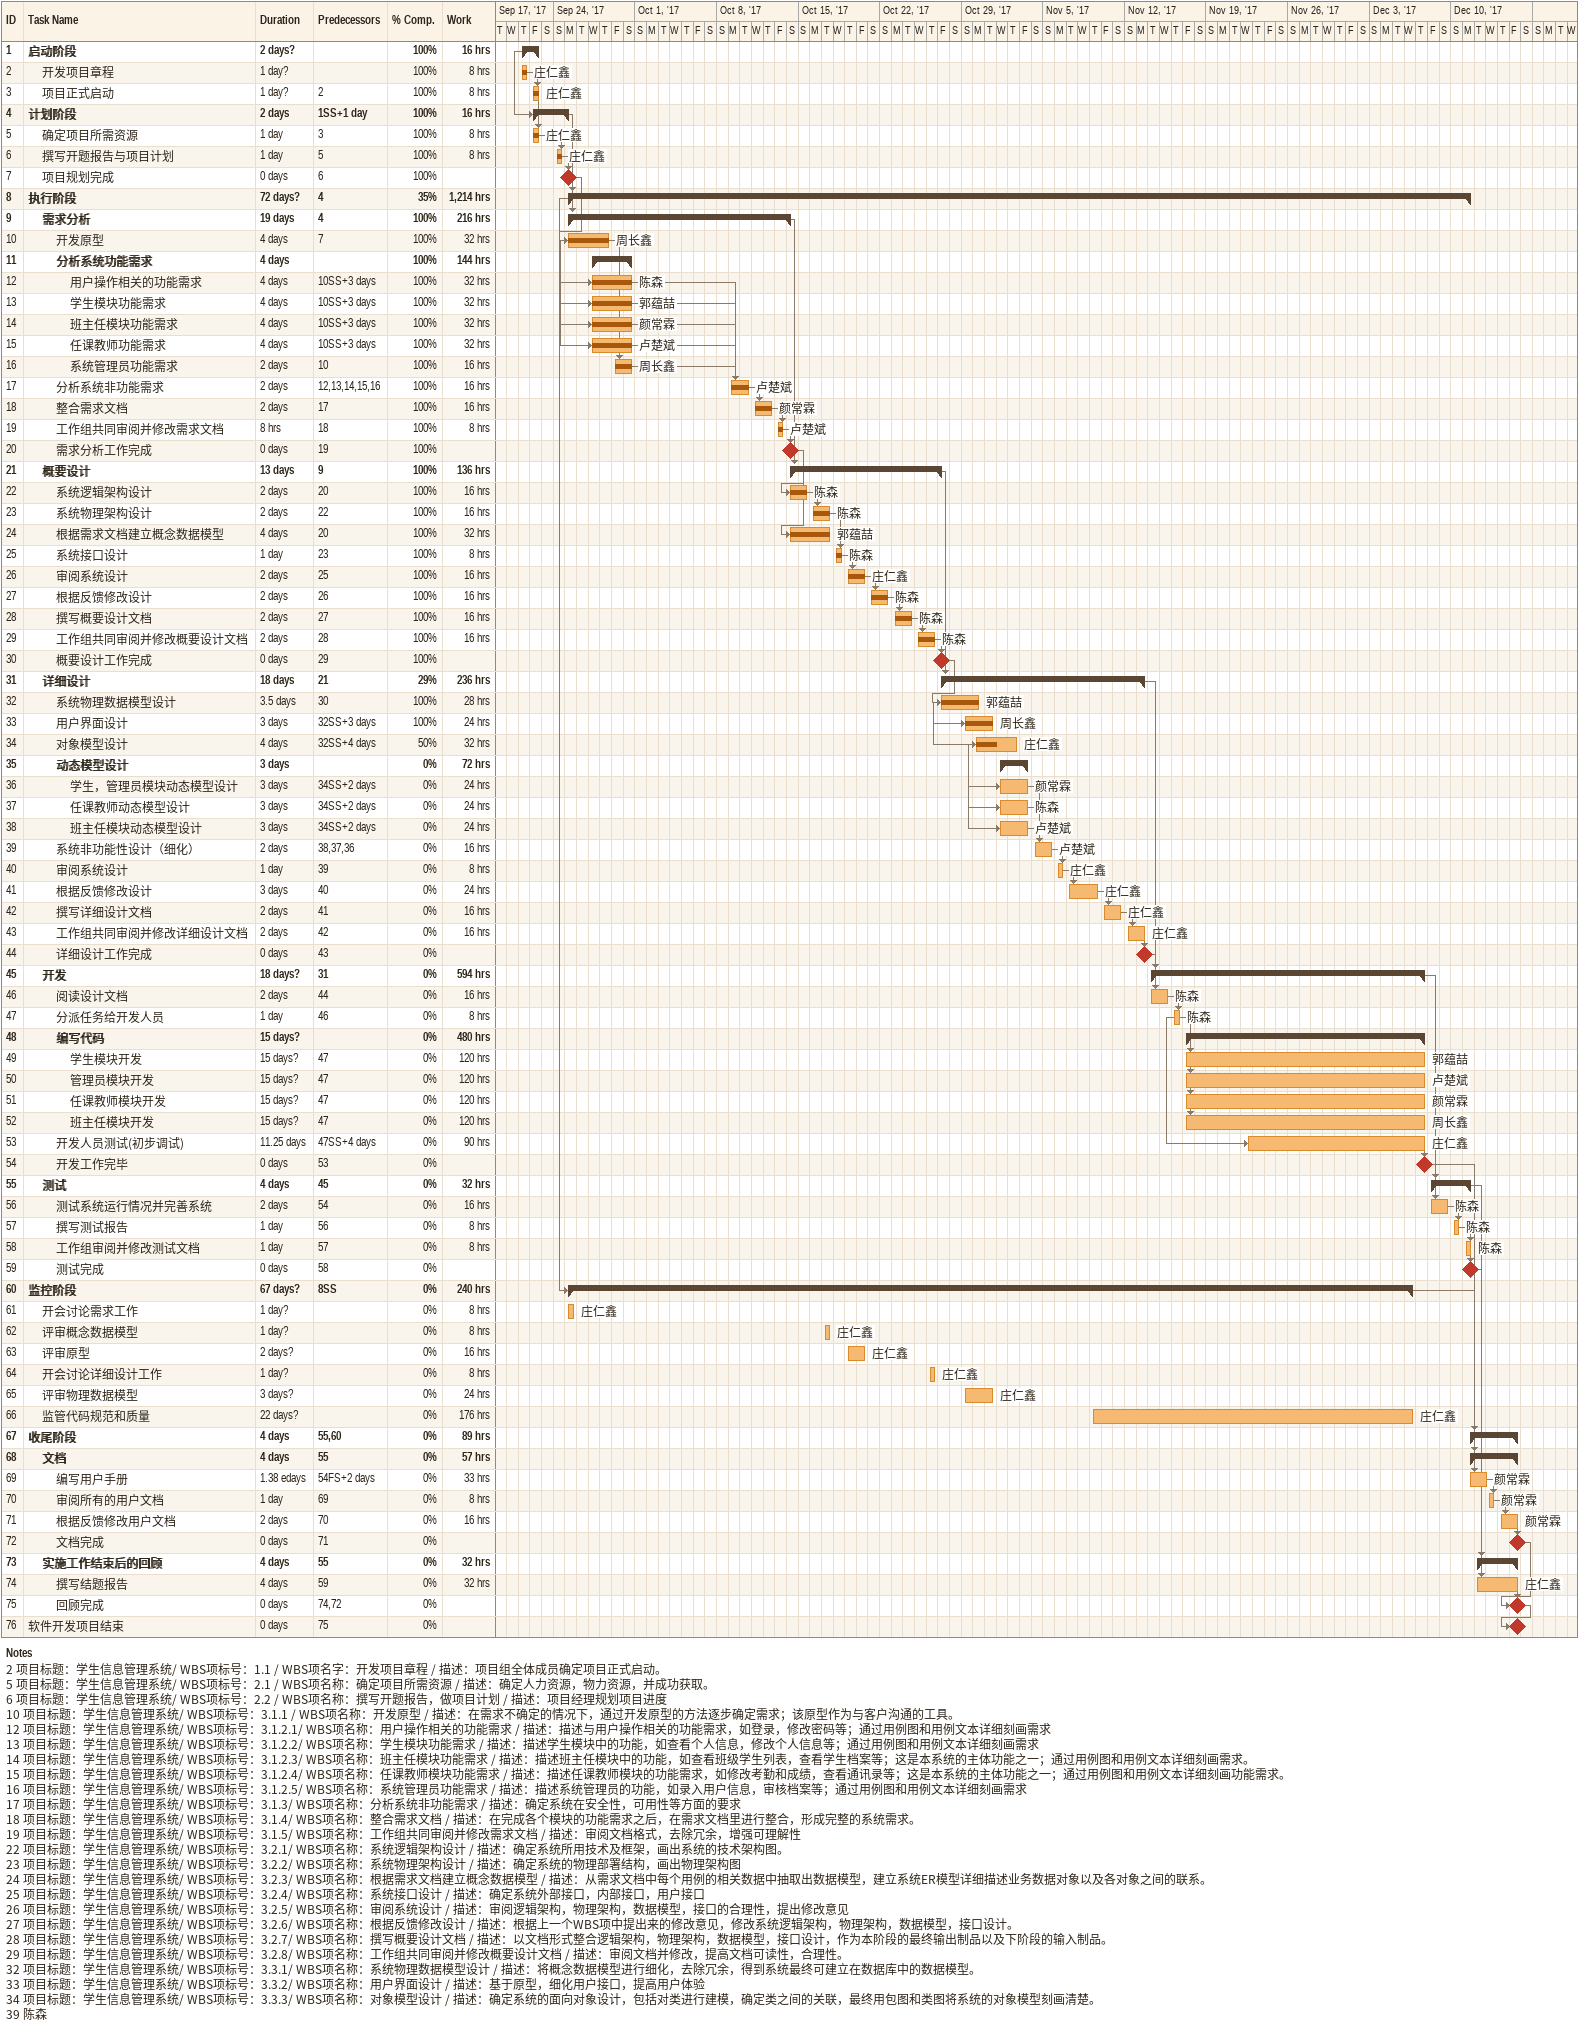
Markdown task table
| ID | Level | Task | Duration | Start | Finish | Predecessors | Resources | % complete | Work (h) |
|---|---|---|---|---|---|---|---|---|---|
| 1 | 1 | **启动阶段** | 2d? | 2017-09-21 | 2017-09-22 |  |  | 100 | 16 |
| 2 | 2 | 开发项目章程 | 1d? | 2017-09-21 | 2017-09-21 |  | 庄仁鑫 | 100 | 8 |
| 3 | 2 | 项目正式启动 | 1d? | 2017-09-22 | 2017-09-22 | 2 | 庄仁鑫 | 100 | 8 |
| 4 | 1 | **计划阶段** | 2d | 2017-09-22 | 2017-09-25 | 1SS+1d |  | 100 | 16 |
| 5 | 2 | 确定项目所需资源 | 1d | 2017-09-22 | 2017-09-22 | 3 | 庄仁鑫 | 100 | 8 |
| 6 | 2 | 撰写开题报告与项目计划 | 1d | 2017-09-24 | 2017-09-24 | 5 | 庄仁鑫 | 100 | 8 |
| 7 | 2 | 项目规划完成 | 0d | 2017-09-25 | 2017-09-25 | 6 |  | 100 |  |
| 8 | 1 | **执行阶段** | 72d? | 2017-09-25 | 2017-12-11 | 4 |  | 35 | 1214 |
| 9 | 2 | **需求分析** | 19d | 2017-09-25 | 2017-10-14 | 4 |  | 100 | 216 |
| 10 | 3 | 开发原型 | 4d | 2017-09-25 | 2017-09-28 | 7 | 周长鑫 | 100 | 32 |
| 11 | 3 | **分析系统功能需求** | 4d | 2017-09-27 | 2017-09-30 |  |  | 100 | 144 |
| 12 | 4 | 用户操作相关的功能需求 | 4d | 2017-09-27 | 2017-09-30 | 10SS+3d | 陈森 | 100 | 32 |
| 13 | 4 | 学生模块功能需求 | 4d | 2017-09-27 | 2017-09-30 | 10SS+3d | 郭蕴喆 | 100 | 32 |
| 14 | 4 | 班主任模块功能需求 | 4d | 2017-09-27 | 2017-09-30 | 10SS+3d | 颜常霖 | 100 | 32 |
| 15 | 4 | 任课教师功能需求 | 4d | 2017-09-27 | 2017-09-30 | 10SS+3d | 卢楚斌 | 100 | 32 |
| 16 | 4 | 系统管理员功能需求 | 2d | 2017-09-29 | 2017-09-30 | 10 | 周长鑫 | 100 | 16 |
| 17 | 3 | 分析系统非功能需求 | 2d | 2017-10-09 | 2017-10-10 | 12, 13, 14, 15, 16 | 卢楚斌 | 100 | 16 |
| 18 | 3 | 整合需求文档 | 2d | 2017-10-11 | 2017-10-12 | 17 | 颜常霖 | 100 | 16 |
| 19 | 3 | 工作组共同审阅并修改需求文档 | 8h | 2017-10-13 | 2017-10-13 | 18 | 卢楚斌 | 100 | 8 |
| 20 | 3 | 需求分析工作完成 | 0d | 2017-10-14 | 2017-10-14 | 19 |  | 100 |  |
| 21 | 2 | **概要设计** | 13d | 2017-10-14 | 2017-10-27 | 9 |  | 100 | 136 |
| 22 | 3 | 系统逻辑架构设计 | 2d | 2017-10-14 | 2017-10-15 | 20 | 陈森 | 100 | 16 |
| 23 | 3 | 系统物理架构设计 | 2d | 2017-10-16 | 2017-10-17 | 22 | 陈森 | 100 | 16 |
| 24 | 3 | 根据需求文档建立概念数据模型 | 4d | 2017-10-14 | 2017-10-17 | 20 | 郭蕴喆 | 100 | 32 |
| 25 | 3 | 系统接口设计 | 1d | 2017-10-18 | 2017-10-18 | 23 | 陈森 | 100 | 8 |
| 26 | 3 | 审阅系统设计 | 2d | 2017-10-19 | 2017-10-20 | 25 | 庄仁鑫 | 100 | 16 |
| 27 | 3 | 根据反馈修改设计 | 2d | 2017-10-21 | 2017-10-22 | 26 | 陈森 | 100 | 16 |
| 28 | 3 | 撰写概要设计文档 | 2d | 2017-10-23 | 2017-10-24 | 27 | 陈森 | 100 | 16 |
| 29 | 3 | 工作组共同审阅并修改概要设计文档 | 2d | 2017-10-25 | 2017-10-26 | 28 | 陈森 | 100 | 16 |
| 30 | 3 | 概要设计工作完成 | 0d | 2017-10-27 | 2017-10-27 | 29 |  | 100 |  |
| 31 | 2 | **详细设计** | 18d | 2017-10-27 | 2017-11-13 | 21 |  | 29 | 236 |
| 32 | 3 | 系统物理数据模型设计 | 3.5d | 2017-10-27 | 2017-10-30 | 30 | 郭蕴喆 | 100 | 28 |
| 33 | 3 | 用户界面设计 | 3d | 2017-10-29 | 2017-10-31 | 32SS+3d | 周长鑫 | 100 | 24 |
| 34 | 3 | 对象模型设计 | 4d | 2017-10-30 | 2017-11-02 | 32SS+4d | 庄仁鑫 | 50 | 32 |
| 35 | 3 | **动态模型设计** | 3d | 2017-11-01 | 2017-11-03 |  |  | 0 | 72 |
| 36 | 4 | 学生，管理员模块动态模型设计 | 3d | 2017-11-01 | 2017-11-03 | 34SS+2d | 颜常霖 | 0 | 24 |
| 37 | 4 | 任课教师动态模型设计 | 3d | 2017-11-01 | 2017-11-03 | 34SS+2d | 陈森 | 0 | 24 |
| 38 | 4 | 班主任模块动态模型设计 | 3d | 2017-11-01 | 2017-11-03 | 34SS+2d | 卢楚斌 | 0 | 24 |
| 39 | 3 | 系统非功能性设计（细化） | 2d | 2017-11-04 | 2017-11-05 | 38, 37, 36 | 卢楚斌 | 0 | 16 |
| 40 | 3 | 审阅系统设计 | 1d | 2017-11-06 | 2017-11-06 | 39 | 庄仁鑫 | 0 | 8 |
| 41 | 3 | 根据反馈修改设计 | 3d | 2017-11-07 | 2017-11-09 | 40 | 庄仁鑫 | 0 | 24 |
| 42 | 3 | 撰写详细设计文档 | 2d | 2017-11-10 | 2017-11-11 | 41 | 庄仁鑫 | 0 | 16 |
| 43 | 3 | 工作组共同审阅并修改详细设计文档 | 2d | 2017-11-12 | 2017-11-13 | 42 | 庄仁鑫 | 0 | 16 |
| 44 | 3 | 详细设计工作完成 | 0d | 2017-11-13 | 2017-11-13 | 43 |  | 0 |  |
| 45 | 2 | **开发** | 18d? | 2017-11-14 | 2017-12-07 | 31 |  | 0 | 594 |
| 46 | 3 | 阅读设计文档 | 2d | 2017-11-14 | 2017-11-15 | 44 | 陈森 | 0 | 16 |
| 47 | 3 | 分派任务给开发人员 | 1d | 2017-11-16 | 2017-11-16 | 46 | 陈森 | 0 | 8 |
| 48 | 3 | **编写代码** | 15d? | 2017-11-17 | 2017-12-07 |  |  | 0 | 480 |
| 49 | 4 | 学生模块开发 | 15d? | 2017-11-17 | 2017-12-07 | 47 | 郭蕴喆 | 0 | 120 |
| 50 | 4 | 管理员模块开发 | 15d? | 2017-11-17 | 2017-12-07 | 47 | 卢楚斌 | 0 | 120 |
| 51 | 4 | 任课教师模块开发 | 15d? | 2017-11-17 | 2017-12-07 | 47 | 颜常霖 | 0 | 120 |
| 52 | 4 | 班主任模块开发 | 15d? | 2017-11-17 | 2017-12-07 | 47 | 周长鑫 | 0 | 120 |
| 53 | 3 | 开发人员测试(初步调试) | 11.25d | 2017-11-22 | 2017-12-07 | 47SS+4d | 庄仁鑫 | 0 | 90 |
| 54 | 3 | 开发工作完毕 | 0d | 2017-12-07 | 2017-12-07 | 53 |  | 0 |  |
| 55 | 2 | **测试** | 4d | 2017-12-08 | 2017-12-11 | 45 |  | 0 | 32 |
| 56 | 3 | 测试系统运行情况并完善系统 | 2d | 2017-12-08 | 2017-12-09 | 54 | 陈森 | 0 | 16 |
| 57 | 3 | 撰写测试报告 | 1d | 2017-12-10 | 2017-12-10 | 56 | 陈森 | 0 | 8 |
| 58 | 3 | 工作组审阅并修改测试文档 | 1d | 2017-12-11 | 2017-12-11 | 57 | 陈森 | 0 | 8 |
| 59 | 3 | 测试完成 | 0d | 2017-12-11 | 2017-12-11 | 58 |  | 0 |  |
| 60 | 1 | **监控阶段** | 67d? | 2017-09-25 | 2017-12-06 | 8SS |  | 0 | 240 |
| 61 | 2 | 开会讨论需求工作 | 1d? | 2017-09-25 | 2017-09-25 |  | 庄仁鑫 | 0 | 8 |
| 62 | 2 | 评审概念数据模型 | 1d? | 2017-10-17 | 2017-10-17 |  | 庄仁鑫 | 0 | 8 |
| 63 | 2 | 评审原型 | 2d? | 2017-10-19 | 2017-10-20 |  | 庄仁鑫 | 0 | 16 |
| 64 | 2 | 开会讨论详细设计工作 | 1d? | 2017-10-26 | 2017-10-26 |  | 庄仁鑫 | 0 | 8 |
| 65 | 2 | 评审物理数据模型 | 3d? | 2017-10-29 | 2017-10-31 |  | 庄仁鑫 | 0 | 24 |
| 66 | 2 | 监管代码规范和质量 | 22d? | 2017-11-09 | 2017-12-06 |  | 庄仁鑫 | 0 | 176 |
| 67 | 1 | **收尾阶段** | 4d | 2017-12-11 | 2017-12-15 | 55, 60 |  | 0 | 89 |
| 68 | 2 | **文档** | 4d | 2017-12-11 | 2017-12-15 | 55 |  | 0 | 57 |
| 69 | 3 | 编写用户手册 | 1.38ed | 2017-12-11 | 2017-12-13 | 54FS+2d | 颜常霖 | 0 | 33 |
| 70 | 3 | 审阅所有的用户文档 | 1d | 2017-12-13 | 2017-12-13 | 69 | 颜常霖 | 0 | 8 |
| 71 | 3 | 根据反馈修改用户文档 | 2d | 2017-12-14 | 2017-12-15 | 70 | 颜常霖 | 0 | 16 |
| 72 | 3 | 文档完成 | 0d | 2017-12-15 | 2017-12-15 | 71 |  | 0 |  |
| 73 | 2 | **实施工作结束后的回顾** | 4d | 2017-12-12 | 2017-12-15 | 55 |  | 0 | 32 |
| 74 | 3 | 撰写结题报告 | 4d | 2017-12-12 | 2017-12-15 | 59 | 庄仁鑫 | 0 | 32 |
| 75 | 3 | 回顾完成 | 0d | 2017-12-15 | 2017-12-15 | 74, 72 |  | 0 |  |
| 76 | 1 | 软件开发项目结束 | 0d | 2017-12-15 | 2017-12-15 | 75 |  | 0 |  |

Notes
- 2: 项目标题：学生信息管理系统 / WBS项标号：1.1 / WBS项名字：开发项目章程 / 描述：项目组全体成员确定项目正式启动。
- 5: 项目标题：学生信息管理系统 / WBS项标号：2.1 / WBS项名称：确定项目所需资源 / 描述：确定人力资源，物力资源，并成功获取。
- 6: 项目标题：学生信息管理系统 / WBS项标号：2.2 / WBS项名称：撰写开题报告，做项目计划 / 描述：项目经理规划项目进度
- 10: 项目标题：学生信息管理系统 / WBS项标号：3.1.1 / WBS项名称：开发原型 / 描述：在需求不确定的情况下，通过开发原型的方法逐步确定需求；该原型作为与客户沟通的工具。
- 12: 项目标题：学生信息管理系统 / WBS项标号：3.1.2.1/ WBS项名称：用户操作相关的功能需求 / 描述：描述与用户操作相关的功能需求，如登录，修改密码等；通过用例图和用例文本详细刻画需求
- 13: 项目标题：学生信息管理系统 / WBS项标号：3.1.2.2/ WBS项名称：学生模块功能需求 / 描述：描述学生模块中的功能，如查看个人信息，修改个人信息等；通过用例图和用例文本详细刻画需求
- 14: 项目标题：学生信息管理系统 / WBS项标号：3.1.2.3/ WBS项名称：班主任模块功能需求 / 描述：描述班主任模块中的功能，如查看班级学生列表，查看学生档案等；这是本系统的主体功能之一；通过用例图和用例文本详细刻画需求。
- 15: 项目标题：学生信息管理系统 / WBS项标号：3.1.2.4/ WBS项名称：任课教师模块功能需求 / 描述：描述任课教师模块的功能需求，如修改考勤和成绩，查看通讯录等；这是本系统的主体功能之一；通过用例图和用例文本详细刻画功能需求。
- 16: 项目标题：学生信息管理系统 / WBS项标号：3.1.2.5/ WBS项名称：系统管理员功能需求 / 描述：描述系统管理员的功能，如录入用户信息，审核档案等；通过用例图和用例文本详细刻画需求
- 17: 项目标题：学生信息管理系统 / WBS项标号：3.1.3/ WBS项名称：分析系统非功能需求 / 描述：确定系统在安全性，可用性等方面的要求
- 18: 项目标题：学生信息管理系统 / WBS项标号：3.1.4/ WBS项名称：整合需求文档 / 描述：在完成各个模块的功能需求之后，在需求文档里进行整合，形成完整的系统需求。
- 19: 项目标题：学生信息管理系统 / WBS项标号：3.1.5/ WBS项名称：工作组共同审阅并修改需求文档 / 描述：审阅文档格式，去除冗余，增强可理解性
- 22: 项目标题：学生信息管理系统 / WBS项标号：3.2.1/ WBS项名称：系统逻辑架构设计 / 描述：确定系统所用技术及框架，画出系统的技术架构图。
- 23: 项目标题：学生信息管理系统 / WBS项标号：3.2.2/ WBS项名称：系统物理架构设计 / 描述：确定系统的物理部署结构，画出物理架构图
- 24: 项目标题：学生信息管理系统 / WBS项标号：3.2.3/ WBS项名称：根据需求文档建立概念数据模型 / 描述：从需求文档中每个用例的相关数据中抽取出数据模型，建立系统ER模型详细描述业务数据对象以及各对象之间的联系。
- 25: 项目标题：学生信息管理系统 / WBS项标号：3.2.4/ WBS项名称：系统接口设计 / 描述：确定系统外部接口，内部接口，用户接口
- 26: 项目标题：学生信息管理系统 / WBS项标号：3.2.5/ WBS项名称：审阅系统设计 / 描述：审阅逻辑架构，物理架构，数据模型，接口的合理性，提出修改意见
- 27: 项目标题：学生信息管理系统 / WBS项标号：3.2.6/ WBS项名称：根据反馈修改设计 / 描述：根据上一个WBS项中提出来的修改意见，修改系统逻辑架构，物理架构，数据模型，接口设计。
- 28: 项目标题：学生信息管理系统 / WBS项标号：3.2.7/ WBS项名称：撰写概要设计文档 / 描述：以文档形式整合逻辑架构，物理架构，数据模型，接口设计，作为本阶段的最终输出制品以及下阶段的输入制品。
- 29: 项目标题：学生信息管理系统 / WBS项标号：3.2.8/ WBS项名称：工作组共同审阅并修改概要设计文档 / 描述：审阅文档并修改，提高文档可读性，合理性。
- 32: 项目标题：学生信息管理系统 / WBS项标号：3.3.1/ WBS项名称：系统物理数据模型设计 / 描述：将概念数据模型进行细化，去除冗余，得到系统最终可建立在数据库中的数据模型。
- 33: 项目标题：学生信息管理系统 / WBS项标号：3.3.2/ WBS项名称：用户界面设计 / 描述：基于原型，细化用户接口，提高用户体验
- 34: 项目标题：学生信息管理系统 / WBS项标号：3.3.3/ WBS项名称：对象模型设计 / 描述：确定系统的面向对象设计，包括对类进行建模，确定类之间的关联，最终用包图和类图将系统的对象模型刻画清楚。
- 39: 陈森
